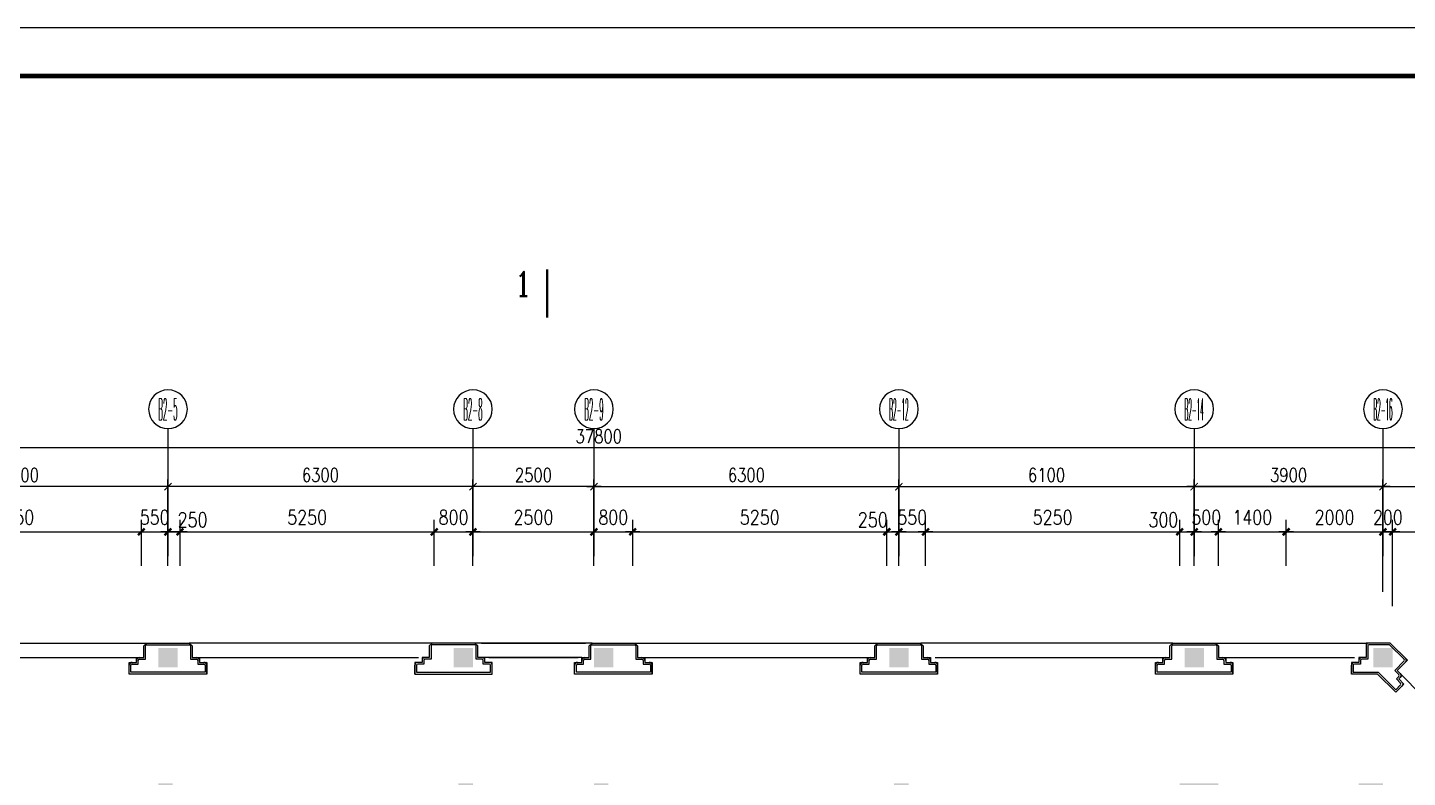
# Model space of a CAD drawing. Extents: x 0 to 121123, y -139549 to 0.
# Drawn here: x 75766 to 104270, y -26239 to -10755 of the extents above; entities that cross this region are included whole.
import ezdxf
from ezdxf.enums import TextEntityAlignment as Align

# ---------------------------------------------------------------- set-up
doc = ezdxf.new("R2010")
doc.units = 0
doc.header["$LTSCALE"] = 1000
doc.header["$MEASUREMENT"] = 0
doc.layers.get('0').update_dxf_attribs({"linetype": 'CONTINUOUS'})
doc.layers.get('DEFPOINTS').update_dxf_attribs({"linetype": 'CONTINUOUS'})
for name, color, linetype in [('AXIS', 7, 'CONTINUOUS'), ('AXIS_TEXT', 7, 'CONTINUOUS'), ('COLUMN', 7, 'CONTINUOUS'), ('PUB_DIM', 7, 'CONTINUOUS'), ('PUB_TITLE', 7, 'CONTINUOUS'), ('STAIR', 7, 'CONTINUOUS'), ('WALL', 7, 'CONTINUOUS'), ('WINDOW', 7, 'CONTINUOUS'), ('柱', 7, 'CONTINUOUS')]:
    doc.layers.add(name, color=color, linetype=linetype)
doc.styles.add('COMPLEX', font='COMPLEX.shx', dxfattribs={"width": 0.8})
doc.styles.add('DIM_FONT', font='romanc.shx', dxfattribs={"width": 0.8})
doc.dimstyles.new('NORMAL', dxfattribs={"dimtxt": 300, "dimasz": 1, "dimexe": 250, "dimexo": 300, "dimgap": 150, "dimtad": 1, "dimdec": 0, "dimdsep": 46, "dimtxsty": 'DIM_FONT', "dimblk": '_DIMX', "dimblk1": 'ARCHTICK', "dimblk2": 'ARCHTICK', "dimcen": 0.09, "dimdle": 200, "dimclrt": 7, "dimadec": 0, "dimazin": 0, "dimtfac": 1, "dimtdec": 0, "dimtix": 1, "dimtmove": 2, "dimatfit": 3, "dimldrblk": '_DIMX', "dimfxl": 0, "dimtolj": 1, "dimtzin": 0, "dimarcsym": 0})
doc.dimstyles.new('S100', dxfattribs={"dimtxt": 280, "dimasz": 150, "dimexe": 150, "dimexo": 150, "dimgap": 100, "dimtad": 1, "dimdec": 0, "dimzin": 0, "dimdsep": 46, "dimtxsty": 'DIM_FONT', "dimblk": '_DIMX', "dimblk1": 'ARCHTICK', "dimblk2": 'ARCHTICK', "dimsah": 1, "dimcen": 0.09, "dimdle": 150, "dimclrt": 7, "dimadec": 0, "dimazin": 0, "dimtfac": 1, "dimtdec": 0, "dimtix": 1, "dimtmove": 2, "dimatfit": 3, "dimldrblk": 'ARCHTICK', "dimfxl": 0, "dimtolj": 1, "dimtzin": 0, "dimarcsym": 0})

# ---------------------------------------------------------------- blocks, each defined once
blk = doc.blocks.new('_FZH')
blk.add_solid([(-0.5, -0.5), (0.5, -0.5), (-0.5, 0.5), (0.5, 0.5)])
blk = doc.blocks.new('_AXISO')
blk.add_circle((0, 0), 0.5)
at = {"layer": 'AXIS_TEXT', "style": 'COMPLEX', "width": 1.041667}
blk.add_attdef('A', text='', height=0.56, dxfattribs=at).set_placement((-0.25, -0.28), (0.25, -0.28), align=Align.FIT)
blk = doc.blocks.new('_ARCHTICK')
at = {"color": 0, "linetype": 'ByBlock', "const_width": 0.15}
blk.add_lwpolyline([(-0.5, -0.5), (0.5, 0.5)], dxfattribs=at)
blk = doc.blocks.new('*D41')
at = {"color": 0, "linetype": 'ByBlock'}
for p, q in [((68497, -28161), (68497, -25923)), ((106297, -28161), (106297, -25923)), ((106447, -26073), (68347, -26073))]:
    blk.add_line(p, q, dxfattribs=at)
at = {"layer": 'DEFPOINTS', "color": 0, "linetype": 'ByBlock'}
for p in [(68497, -26073), (68497, -28311), (106297, -28311)]:
    blk.add_point(p, dxfattribs=at)
at = {"color": 0, "linetype": 'ByBlock', "xscale": 150, "yscale": 150, "zscale": 150, "rotation": 180}
blk.add_blockref('_ARCHTICK', (68497, -26073), dxfattribs=at)
at = {"color": 0, "linetype": 'ByBlock', "xscale": 150, "yscale": 150, "zscale": 150}
blk.add_blockref('_ARCHTICK', (106297, -26073), dxfattribs=at)
at = {"color": 7, "linetype": 'ByBlock', "insert": (87397, -25833), "char_height": 280, "attachment_point": 5, "style": 'DIM_FONT'}
blk.add_mtext('\\A1;37800', dxfattribs=at)
blk = doc.blocks.new('_DIMX')
blk.add_line((-150, 0), (150, 0))
at = {"const_width": 50}
blk.add_lwpolyline([(-70, -70), (70, 70)], dxfattribs=at)
blk = doc.blocks.new('*D42')
at = {"color": 0, "linetype": 'ByBlock'}
for p, q in [((36997, -28161), (36997, -26723)), ((43097, -28161), (43097, -26723)), ((43247, -26873), (36847, -26873))]:
    blk.add_line(p, q, dxfattribs=at)
at = {"layer": 'DEFPOINTS', "color": 0, "linetype": 'ByBlock'}
for p in [(36997, -26873), (36997, -28311), (43097, -28311)]:
    blk.add_point(p, dxfattribs=at)
at = {"color": 0, "linetype": 'ByBlock', "xscale": 150, "yscale": 150, "zscale": 150, "rotation": 180}
blk.add_blockref('_ARCHTICK', (36997, -26873), dxfattribs=at)
at = {"color": 0, "linetype": 'ByBlock', "xscale": 150, "yscale": 150, "zscale": 150}
blk.add_blockref('_ARCHTICK', (43097, -26873), dxfattribs=at)
at = {"color": 7, "linetype": 'ByBlock', "insert": (40047, -26633), "char_height": 280, "attachment_point": 5, "style": 'DIM_FONT'}
blk.add_mtext('\\A1;6100', dxfattribs=at)
blk = doc.blocks.new('*D44')
at = {"color": 0, "linetype": 'ByBlock'}
for p, q in [((49397, -28161), (49397, -26723)), ((51897, -28161), (51897, -26723)), ((52047, -26873), (49247, -26873))]:
    blk.add_line(p, q, dxfattribs=at)
at = {"layer": 'DEFPOINTS', "color": 0, "linetype": 'ByBlock'}
for p in [(49397, -26873), (49397, -28311), (51897, -28311)]:
    blk.add_point(p, dxfattribs=at)
at = {"color": 0, "linetype": 'ByBlock', "xscale": 150, "yscale": 150, "zscale": 150, "rotation": 180}
blk.add_blockref('_ARCHTICK', (49397, -26873), dxfattribs=at)
at = {"color": 0, "linetype": 'ByBlock', "xscale": 150, "yscale": 150, "zscale": 150}
blk.add_blockref('_ARCHTICK', (51897, -26873), dxfattribs=at)
at = {"color": 7, "linetype": 'ByBlock', "insert": (50647, -26633), "char_height": 280, "attachment_point": 5, "style": 'DIM_FONT'}
blk.add_mtext('\\A1;2500', dxfattribs=at)
blk = doc.blocks.new('*D45')
at = {"color": 0, "linetype": 'ByBlock'}
for p, q in [((64297, -28161), (64297, -26723)), ((68197, -28161), (68197, -26723)), ((68347, -26873), (64147, -26873))]:
    blk.add_line(p, q, dxfattribs=at)
at = {"layer": 'DEFPOINTS', "color": 0, "linetype": 'ByBlock'}
for p in [(64297, -26873), (64297, -28311), (68197, -28311)]:
    blk.add_point(p, dxfattribs=at)
at = {"color": 0, "linetype": 'ByBlock', "xscale": 150, "yscale": 150, "zscale": 150}
for p, rotation in [((64297, -26873), 180.0000000000052), ((68197, -26873), 5.115907697472721e-12)]:
    blk.add_blockref('_ARCHTICK', p, dxfattribs=dict(at, rotation=rotation))
at = {"color": 7, "linetype": 'ByBlock', "insert": (66247, -26633), "char_height": 280, "attachment_point": 5, "style": 'DIM_FONT'}
blk.add_mtext('\\A1;3900', dxfattribs=at)
blk = doc.blocks.new('*D46')
at = {"color": 0, "linetype": 'ByBlock'}
for p, q in [((64297, -28161), (64297, -26723)), ((68197, -28161), (68197, -26723)), ((64147, -26873), (68347, -26873))]:
    blk.add_line(p, q, dxfattribs=at)
at = {"layer": 'DEFPOINTS', "color": 0, "linetype": 'ByBlock'}
for p in [(68197, -26873), (64297, -28311), (68197, -28311)]:
    blk.add_point(p, dxfattribs=at)
at = {"color": 0, "linetype": 'ByBlock', "xscale": 150, "yscale": 150, "zscale": 150, "rotation": 180}
blk.add_blockref('_ARCHTICK', (64297, -26873), dxfattribs=at)
at = {"color": 0, "linetype": 'ByBlock', "xscale": 150, "yscale": 150, "zscale": 150}
blk.add_blockref('_ARCHTICK', (68197, -26873), dxfattribs=at)
at = {"color": 7, "linetype": 'ByBlock', "insert": (66247, -26633), "char_height": 280, "attachment_point": 5, "style": 'DIM_FONT'}
blk.add_mtext('\\A1;3900', dxfattribs=at)
blk = doc.blocks.new('*D47')
at = {"color": 0, "linetype": 'ByBlock'}
for p, q in [((51897, -28161), (51897, -26723)), ((58197, -28161), (58197, -26723)), ((51747, -26873), (58347, -26873))]:
    blk.add_line(p, q, dxfattribs=at)
at = {"layer": 'DEFPOINTS', "color": 0, "linetype": 'ByBlock'}
for p in [(58197, -26873), (51897, -28311), (58197, -28311)]:
    blk.add_point(p, dxfattribs=at)
at = {"color": 0, "linetype": 'ByBlock', "xscale": 150, "yscale": 150, "zscale": 150, "rotation": 180}
blk.add_blockref('_ARCHTICK', (51897, -26873), dxfattribs=at)
at = {"color": 0, "linetype": 'ByBlock', "xscale": 150, "yscale": 150, "zscale": 150}
blk.add_blockref('_ARCHTICK', (58197, -26873), dxfattribs=at)
at = {"color": 7, "linetype": 'ByBlock', "insert": (55047, -26633), "char_height": 280, "attachment_point": 5, "style": 'DIM_FONT'}
blk.add_mtext('\\A1;6300', dxfattribs=at)
blk = doc.blocks.new('*D48')
at = {"color": 0, "linetype": 'ByBlock'}
for p, q in [((58197, -28161), (58197, -26723)), ((64297, -28161), (64297, -26723)), ((58047, -26873), (64447, -26873))]:
    blk.add_line(p, q, dxfattribs=at)
at = {"layer": 'DEFPOINTS', "color": 0, "linetype": 'ByBlock'}
for p in [(64297, -26873), (58197, -28311), (64297, -28311)]:
    blk.add_point(p, dxfattribs=at)
at = {"color": 0, "linetype": 'ByBlock', "xscale": 150, "yscale": 150, "zscale": 150, "rotation": 180}
blk.add_blockref('_ARCHTICK', (58197, -26873), dxfattribs=at)
at = {"color": 0, "linetype": 'ByBlock', "xscale": 150, "yscale": 150, "zscale": 150}
blk.add_blockref('_ARCHTICK', (64297, -26873), dxfattribs=at)
at = {"color": 7, "linetype": 'ByBlock', "insert": (61247, -26633), "char_height": 280, "attachment_point": 5, "style": 'DIM_FONT'}
blk.add_mtext('\\A1;6100', dxfattribs=at)
blk = doc.blocks.new('*D49')
at = {"color": 0, "linetype": 'ByBlock'}
for p, q in [((43097, -28161), (43097, -26723)), ((49397, -28161), (49397, -26723)), ((49547, -26873), (42947, -26873))]:
    blk.add_line(p, q, dxfattribs=at)
at = {"layer": 'DEFPOINTS', "color": 0, "linetype": 'ByBlock'}
for p in [(43097, -26873), (43097, -28311), (49397, -28311)]:
    blk.add_point(p, dxfattribs=at)
at = {"color": 0, "linetype": 'ByBlock', "xscale": 150, "yscale": 150, "zscale": 150, "rotation": 180}
blk.add_blockref('_ARCHTICK', (43097, -26873), dxfattribs=at)
at = {"color": 0, "linetype": 'ByBlock', "xscale": 150, "yscale": 150, "zscale": 150}
blk.add_blockref('_ARCHTICK', (49397, -26873), dxfattribs=at)
at = {"color": 7, "linetype": 'ByBlock', "insert": (46247, -26633), "char_height": 280, "attachment_point": 5, "style": 'DIM_FONT'}
blk.add_mtext('\\A1;6300', dxfattribs=at)
blk = doc.blocks.new('*D63')
at = {"color": 0, "linetype": 'ByBlock'}
for p, q in [((103597, -28161), (103597, -26723)), ((106297, -28161), (106297, -26723)), ((103447, -26873), (106447, -26873))]:
    blk.add_line(p, q, dxfattribs=at)
at = {"layer": 'DEFPOINTS', "color": 0, "linetype": 'ByBlock'}
for p in [(106297, -26873), (103597, -28311), (106297, -28311)]:
    blk.add_point(p, dxfattribs=at)
at = {"color": 0, "linetype": 'ByBlock', "xscale": 150, "yscale": 150, "zscale": 150, "rotation": 180}
blk.add_blockref('_ARCHTICK', (103597, -26873), dxfattribs=at)
at = {"color": 0, "linetype": 'ByBlock', "xscale": 150, "yscale": 150, "zscale": 150}
blk.add_blockref('_ARCHTICK', (106297, -26873), dxfattribs=at)
at = {"color": 7, "linetype": 'ByBlock', "insert": (104947, -26633), "char_height": 280, "attachment_point": 5, "style": 'DIM_FONT'}
blk.add_mtext('\\A1;2700', dxfattribs=at)
blk = doc.blocks.new('*D168')
at = {"color": 0, "linetype": 'ByBlock'}
for p, q in [((77947, -25582), (77947, -24628)), ((72698, -24878), (77946, -24878))]:
    blk.add_line(p, q, dxfattribs=at)
at = {"layer": 'DEFPOINTS', "color": 0, "linetype": 'ByBlock'}
for p in [(77947, -24878), (72697, -25882), (77947, -25882)]:
    blk.add_point(p, dxfattribs=at)
at = {"color": 0, "linetype": 'ByBlock', "rotation": 180}
blk.add_blockref('_DIMX', (72697, -24878), dxfattribs=at)
at = {"color": 0, "linetype": 'ByBlock'}
blk.add_blockref('_DIMX', (77947, -24878), dxfattribs=at)
at = {"color": 7, "linetype": 'ByBlock', "insert": (75322, -24578), "char_height": 300, "attachment_point": 5, "style": 'DIM_FONT'}
blk.add_mtext('\\A1;5250', dxfattribs=at)
blk = doc.blocks.new('*D169')
at = {"color": 0, "linetype": 'ByBlock'}
for p, q in [((78497, -25582), (78497, -24628)), ((77946, -24878), (77945, -24878)), ((77947, -24878), (78497, -24878)), ((78498, -24878), (78499, -24878))]:
    blk.add_line(p, q, dxfattribs=at)
at = {"layer": 'DEFPOINTS', "color": 0, "linetype": 'ByBlock'}
for p in [(78497, -24878), (77947, -25882), (78497, -25882)]:
    blk.add_point(p, dxfattribs=at)
at = {"color": 0, "linetype": 'ByBlock'}
blk.add_blockref('_DIMX', (77947, -24878), dxfattribs=at)
at = {"color": 0, "linetype": 'ByBlock', "rotation": 180}
blk.add_blockref('_DIMX', (78497, -24878), dxfattribs=at)
at = {"color": 7, "linetype": 'ByBlock', "insert": (78222, -24578), "char_height": 300, "attachment_point": 5, "style": 'DIM_FONT'}
blk.add_mtext('\\A1;550', dxfattribs=at)
blk = doc.blocks.new('*D170')
at = {"color": 0, "linetype": 'ByBlock'}
for p, q in [((78747, -25582), (78747, -24628)), ((78496, -24878), (78495, -24878)), ((78497, -24878), (78747, -24878)), ((78497, -24878), (78747, -24878)), ((78748, -24878), (78749, -24878))]:
    blk.add_line(p, q, dxfattribs=at)
at = {"layer": 'DEFPOINTS', "color": 0, "linetype": 'ByBlock'}
for p in [(78747, -24878), (78497, -25882), (78747, -25882)]:
    blk.add_point(p, dxfattribs=at)
at = {"color": 0, "linetype": 'ByBlock'}
blk.add_blockref('_DIMX', (78497, -24878), dxfattribs=at)
at = {"color": 0, "linetype": 'ByBlock', "rotation": 180}
blk.add_blockref('_DIMX', (78747, -24878), dxfattribs=at)
at = {"color": 7, "linetype": 'ByBlock', "insert": (79006, -24628), "char_height": 300, "attachment_point": 5, "style": 'DIM_FONT'}
blk.add_mtext('\\A1;250', dxfattribs=at)
blk = doc.blocks.new('*D171')
at = {"color": 0, "linetype": 'ByBlock'}
for p, q in [((83997, -25582), (83997, -24628)), ((78748, -24878), (83996, -24878))]:
    blk.add_line(p, q, dxfattribs=at)
at = {"layer": 'DEFPOINTS', "color": 0, "linetype": 'ByBlock'}
for p in [(83997, -24878), (78747, -25882), (83997, -25882)]:
    blk.add_point(p, dxfattribs=at)
at = {"color": 0, "linetype": 'ByBlock', "rotation": 180}
blk.add_blockref('_DIMX', (78747, -24878), dxfattribs=at)
at = {"color": 0, "linetype": 'ByBlock'}
blk.add_blockref('_DIMX', (83997, -24878), dxfattribs=at)
at = {"color": 7, "linetype": 'ByBlock', "insert": (81372, -24578), "char_height": 300, "attachment_point": 5, "style": 'DIM_FONT'}
blk.add_mtext('\\A1;5250', dxfattribs=at)
blk = doc.blocks.new('*D172')
at = {"color": 0, "linetype": 'ByBlock'}
for p, q in [((84797, -25582), (84797, -24628)), ((83996, -24878), (83995, -24878)), ((83997, -24878), (84797, -24878)), ((84798, -24878), (84799, -24878))]:
    blk.add_line(p, q, dxfattribs=at)
at = {"layer": 'DEFPOINTS', "color": 0, "linetype": 'ByBlock'}
for p in [(84797, -24878), (83997, -25882), (84797, -25882)]:
    blk.add_point(p, dxfattribs=at)
at = {"color": 0, "linetype": 'ByBlock'}
blk.add_blockref('_DIMX', (83997, -24878), dxfattribs=at)
at = {"color": 0, "linetype": 'ByBlock', "rotation": 180}
blk.add_blockref('_DIMX', (84797, -24878), dxfattribs=at)
at = {"color": 7, "linetype": 'ByBlock', "insert": (84397, -24578), "char_height": 300, "attachment_point": 5, "style": 'DIM_FONT'}
blk.add_mtext('\\A1;800', dxfattribs=at)
blk = doc.blocks.new('*D173')
at = {"color": 0, "linetype": 'ByBlock'}
for p, q in [((87297, -25582), (87297, -24628)), ((84798, -24878), (87296, -24878))]:
    blk.add_line(p, q, dxfattribs=at)
at = {"layer": 'DEFPOINTS', "color": 0, "linetype": 'ByBlock'}
for p in [(87297, -24878), (84797, -25882), (87297, -25882)]:
    blk.add_point(p, dxfattribs=at)
at = {"color": 0, "linetype": 'ByBlock', "rotation": 180}
blk.add_blockref('_DIMX', (84797, -24878), dxfattribs=at)
at = {"color": 0, "linetype": 'ByBlock'}
blk.add_blockref('_DIMX', (87297, -24878), dxfattribs=at)
at = {"color": 7, "linetype": 'ByBlock', "insert": (86047, -24578), "char_height": 300, "attachment_point": 5, "style": 'DIM_FONT'}
blk.add_mtext('\\A1;2500', dxfattribs=at)
blk = doc.blocks.new('*D174')
at = {"color": 0, "linetype": 'ByBlock'}
for p, q in [((88097, -25582), (88097, -24628)), ((87296, -24878), (87295, -24878)), ((87297, -24878), (88097, -24878)), ((88098, -24878), (88099, -24878))]:
    blk.add_line(p, q, dxfattribs=at)
at = {"layer": 'DEFPOINTS', "color": 0, "linetype": 'ByBlock'}
for p in [(88097, -24878), (87297, -25882), (88097, -25882)]:
    blk.add_point(p, dxfattribs=at)
at = {"color": 0, "linetype": 'ByBlock'}
blk.add_blockref('_DIMX', (87297, -24878), dxfattribs=at)
at = {"color": 0, "linetype": 'ByBlock', "rotation": 180}
blk.add_blockref('_DIMX', (88097, -24878), dxfattribs=at)
at = {"color": 7, "linetype": 'ByBlock', "insert": (87697, -24578), "char_height": 300, "attachment_point": 5, "style": 'DIM_FONT'}
blk.add_mtext('\\A1;800', dxfattribs=at)
blk = doc.blocks.new('*D175')
at = {"color": 0, "linetype": 'ByBlock'}
for p, q in [((93347, -25582), (93347, -24628)), ((88098, -24878), (93346, -24878))]:
    blk.add_line(p, q, dxfattribs=at)
at = {"layer": 'DEFPOINTS', "color": 0, "linetype": 'ByBlock'}
for p in [(93347, -24878), (88097, -25882), (93347, -25882)]:
    blk.add_point(p, dxfattribs=at)
at = {"color": 0, "linetype": 'ByBlock', "rotation": 180}
blk.add_blockref('_DIMX', (88097, -24878), dxfattribs=at)
at = {"color": 0, "linetype": 'ByBlock'}
blk.add_blockref('_DIMX', (93347, -24878), dxfattribs=at)
at = {"color": 7, "linetype": 'ByBlock', "insert": (90722, -24578), "char_height": 300, "attachment_point": 5, "style": 'DIM_FONT'}
blk.add_mtext('\\A1;5250', dxfattribs=at)
blk = doc.blocks.new('*D176')
at = {"color": 0, "linetype": 'ByBlock'}
for p, q in [((93597, -25582), (93597, -24628)), ((93346, -24878), (93345, -24878)), ((93347, -24878), (93597, -24878)), ((93347, -24878), (93597, -24878)), ((93598, -24878), (93599, -24878))]:
    blk.add_line(p, q, dxfattribs=at)
at = {"layer": 'DEFPOINTS', "color": 0, "linetype": 'ByBlock'}
for p in [(93597, -24878), (93347, -25882), (93597, -25882)]:
    blk.add_point(p, dxfattribs=at)
at = {"color": 0, "linetype": 'ByBlock'}
blk.add_blockref('_DIMX', (93347, -24878), dxfattribs=at)
at = {"color": 0, "linetype": 'ByBlock', "rotation": 180}
blk.add_blockref('_DIMX', (93597, -24878), dxfattribs=at)
at = {"color": 7, "linetype": 'ByBlock', "insert": (93056, -24628), "char_height": 300, "attachment_point": 5, "style": 'DIM_FONT'}
blk.add_mtext('\\A1;250', dxfattribs=at)
blk = doc.blocks.new('*D177')
at = {"color": 0, "linetype": 'ByBlock'}
for p, q in [((94147, -25582), (94147, -24628)), ((93596, -24878), (93595, -24878)), ((93597, -24878), (94147, -24878)), ((94148, -24878), (94149, -24878))]:
    blk.add_line(p, q, dxfattribs=at)
at = {"layer": 'DEFPOINTS', "color": 0, "linetype": 'ByBlock'}
for p in [(94147, -24878), (93597, -25882), (94147, -25882)]:
    blk.add_point(p, dxfattribs=at)
at = {"color": 0, "linetype": 'ByBlock'}
blk.add_blockref('_DIMX', (93597, -24878), dxfattribs=at)
at = {"color": 0, "linetype": 'ByBlock', "rotation": 180}
blk.add_blockref('_DIMX', (94147, -24878), dxfattribs=at)
at = {"color": 7, "linetype": 'ByBlock', "insert": (93872, -24578), "char_height": 300, "attachment_point": 5, "style": 'DIM_FONT'}
blk.add_mtext('\\A1;550', dxfattribs=at)
blk = doc.blocks.new('*D178')
at = {"color": 0, "linetype": 'ByBlock'}
for p, q in [((99397, -25582), (99397, -24628)), ((94148, -24878), (99396, -24878))]:
    blk.add_line(p, q, dxfattribs=at)
at = {"layer": 'DEFPOINTS', "color": 0, "linetype": 'ByBlock'}
for p in [(99397, -24878), (94147, -25882), (99397, -25882)]:
    blk.add_point(p, dxfattribs=at)
at = {"color": 0, "linetype": 'ByBlock', "rotation": 180}
blk.add_blockref('_DIMX', (94147, -24878), dxfattribs=at)
at = {"color": 0, "linetype": 'ByBlock'}
blk.add_blockref('_DIMX', (99397, -24878), dxfattribs=at)
at = {"color": 7, "linetype": 'ByBlock', "insert": (96772, -24578), "char_height": 300, "attachment_point": 5, "style": 'DIM_FONT'}
blk.add_mtext('\\A1;5250', dxfattribs=at)
blk = doc.blocks.new('*D179')
at = {"color": 0, "linetype": 'ByBlock'}
for p, q in [((99697, -25582), (99697, -24628)), ((99396, -24878), (99395, -24878)), ((99397, -24878), (99697, -24878)), ((99397, -24878), (99697, -24878)), ((99698, -24878), (99699, -24878))]:
    blk.add_line(p, q, dxfattribs=at)
at = {"layer": 'DEFPOINTS', "color": 0, "linetype": 'ByBlock'}
for p in [(99697, -24878), (99397, -25882), (99697, -25882)]:
    blk.add_point(p, dxfattribs=at)
at = {"color": 0, "linetype": 'ByBlock'}
blk.add_blockref('_DIMX', (99397, -24878), dxfattribs=at)
at = {"color": 0, "linetype": 'ByBlock', "rotation": 180}
blk.add_blockref('_DIMX', (99697, -24878), dxfattribs=at)
at = {"color": 7, "linetype": 'ByBlock', "insert": (99060, -24628), "char_height": 300, "attachment_point": 5, "style": 'DIM_FONT'}
blk.add_mtext('\\A1;300', dxfattribs=at)
blk = doc.blocks.new('*D180')
at = {"color": 0, "linetype": 'ByBlock'}
for p, q in [((100197, -25582), (100197, -24628)), ((99696, -24878), (99695, -24878)), ((99697, -24878), (100197, -24878)), ((100198, -24878), (100199, -24878))]:
    blk.add_line(p, q, dxfattribs=at)
at = {"layer": 'DEFPOINTS', "color": 0, "linetype": 'ByBlock'}
for p in [(100197, -24878), (99697, -25882), (100197, -25882)]:
    blk.add_point(p, dxfattribs=at)
at = {"color": 0, "linetype": 'ByBlock'}
blk.add_blockref('_DIMX', (99697, -24878), dxfattribs=at)
at = {"color": 0, "linetype": 'ByBlock', "rotation": 180}
blk.add_blockref('_DIMX', (100197, -24878), dxfattribs=at)
at = {"color": 7, "linetype": 'ByBlock', "insert": (99947, -24578), "char_height": 300, "attachment_point": 5, "style": 'DIM_FONT'}
blk.add_mtext('\\A1;500', dxfattribs=at)
blk = doc.blocks.new('*D181')
at = {"color": 0, "linetype": 'ByBlock'}
for p, q in [((101597, -25582), (101597, -24628)), ((100198, -24878), (101596, -24878))]:
    blk.add_line(p, q, dxfattribs=at)
at = {"layer": 'DEFPOINTS', "color": 0, "linetype": 'ByBlock'}
for p in [(101597, -24878), (100197, -25882), (101597, -25882)]:
    blk.add_point(p, dxfattribs=at)
at = {"color": 0, "linetype": 'ByBlock', "rotation": 180}
blk.add_blockref('_DIMX', (100197, -24878), dxfattribs=at)
at = {"color": 0, "linetype": 'ByBlock'}
blk.add_blockref('_DIMX', (101597, -24878), dxfattribs=at)
at = {"color": 7, "linetype": 'ByBlock', "insert": (100897, -24578), "char_height": 300, "attachment_point": 5, "style": 'DIM_FONT'}
blk.add_mtext('\\A1;1400', dxfattribs=at)
blk = doc.blocks.new('*D182')
at = {"color": 0, "linetype": 'ByBlock'}
for p, q in [((103597, -25582), (103597, -24628)), ((101598, -24878), (103596, -24878))]:
    blk.add_line(p, q, dxfattribs=at)
at = {"layer": 'DEFPOINTS', "color": 0, "linetype": 'ByBlock'}
for p in [(103597, -24878), (101597, -25882), (103597, -25882)]:
    blk.add_point(p, dxfattribs=at)
at = {"color": 0, "linetype": 'ByBlock', "rotation": 180}
blk.add_blockref('_DIMX', (101597, -24878), dxfattribs=at)
at = {"color": 0, "linetype": 'ByBlock'}
blk.add_blockref('_DIMX', (103597, -24878), dxfattribs=at)
at = {"color": 7, "linetype": 'ByBlock', "insert": (102597, -24578), "char_height": 300, "attachment_point": 5, "style": 'DIM_FONT'}
blk.add_mtext('\\A1;2000', dxfattribs=at)
blk = doc.blocks.new('*D186')
at = {"color": 0, "linetype": 'ByBlock'}
for p, q in [((103597, -26115), (103597, -24628)), ((103797, -26415), (103797, -24628)), ((103596, -24878), (103595, -24878)), ((103597, -24878), (103797, -24878)), ((103798, -24878), (103799, -24878))]:
    blk.add_line(p, q, dxfattribs=at)
at = {"layer": 'DEFPOINTS', "color": 0, "linetype": 'ByBlock'}
for p in [(103797, -24878), (103597, -26415), (103797, -26715)]:
    blk.add_point(p, dxfattribs=at)
at = {"color": 0, "linetype": 'ByBlock'}
blk.add_blockref('_DIMX', (103597, -24878), dxfattribs=at)
at = {"color": 0, "linetype": 'ByBlock', "rotation": 180}
blk.add_blockref('_DIMX', (103797, -24878), dxfattribs=at)
at = {"color": 7, "linetype": 'ByBlock', "insert": (103697, -24578), "char_height": 300, "attachment_point": 5, "style": 'DIM_FONT'}
blk.add_mtext('\\A1;200', dxfattribs=at)
blk = doc.blocks.new('*D187')
at = {"color": 0, "linetype": 'ByBlock'}
for p, q in [((106297, -26215), (106297, -24628)), ((103798, -24878), (106296, -24878))]:
    blk.add_line(p, q, dxfattribs=at)
at = {"layer": 'DEFPOINTS', "color": 0, "linetype": 'ByBlock'}
for p in [(106297, -24878), (103797, -26715), (106297, -26515)]:
    blk.add_point(p, dxfattribs=at)
at = {"color": 0, "linetype": 'ByBlock', "rotation": 180}
blk.add_blockref('_DIMX', (103797, -24878), dxfattribs=at)
at = {"color": 0, "linetype": 'ByBlock'}
blk.add_blockref('_DIMX', (106297, -24878), dxfattribs=at)
at = {"color": 7, "linetype": 'ByBlock', "insert": (105047, -24578), "char_height": 300, "attachment_point": 5, "style": 'DIM_FONT'}
blk.add_mtext('\\A1;2500', dxfattribs=at)

msp = doc.modelspace()

# ---------------------------------------------------------------- hatches: boundary and pattern name
at = {"layer": '柱'}
h = msp.add_hatch(color=256, dxfattribs=at)
h.paths.add_polyline_path([(84665.9, -31964), (84965.9, -31964), (84965.9, -32964), (83665.9, -32964), (83665.9, -32664), (84665.9, -32664)])
h.paths.add_polyline_path([(69165.9, -26364), (68665.9, -26364), (68665.9, -29364), (68965.9, -29364), (68965.9, -26664), (69165.9, -26664)])
h.paths.add_polyline_path([(68665.9, -33964), (68965.9, -33964), (68965.9, -35464), (69165.9, -35464), (69165.9, -35764), (68665.9, -35764)])
h.paths.add_polyline_path([(75265.9, -38964), (75765.9, -38964), (75765.9, -40954), (75465.9, -40954), (75465.9, -39264), (75265.9, -39264)])
h.paths.add_polyline_path([(71265.9, -43664), (71565.9, -43664), (71565.9, -45364), (71915.9, -45364), (71915.9, -45664), (71265.9, -45664)])
h.paths.add_polyline_path([(71765.9, -40164.1), (71265.9, -40164.1), (71265.9, -41764.1), (71565.9, -41764.1), (71565.9, -40464.1), (71765.9, -40464.1)])
h.paths.add_polyline_path([(74465.9, -45364), (74465.9, -45664), (75865.9, -45664), (75865.9, -45364), (75265.9, -45364), (75265.9, -44664), (74965.9, -44664), (74965.9, -45364)])
h.paths.add_polyline_path([(80365.9, -44564), (80665.9, -44564), (80665.9, -46164), (80365.9, -46164)])
h.paths.add_polyline_path([(72365.9, -33214), (73065.9, -33214), (73065.9, -32514), (72365.9, -32514)])
h.paths.add_polyline_path([(72365.9, -36014), (73065.9, -36014), (73065.9, -35314), (72365.9, -35314)])
h.paths.add_polyline_path([(72065.9, -26364), (72865.9, -26364), (72865.9, -27664), (72865.9, -27864), (72565.9, -27864), (72565.9, -26664), (72065.9, -26664)])
h.paths.add_polyline_path([(80665.9, -38964.1), (80665.9, -39264.1), (78665.9, -39264.1), (78665.9, -38964.1)])
h.paths.add_polyline_path([(78165.9, -36014), (78865.9, -36014), (78865.9, -35314), (78165.9, -35314)])
h.paths.add_polyline_path([(78165.9, -33214), (78865.9, -33214), (78865.9, -32514), (78165.9, -32514)])
h.paths.add_polyline_path([(83765.9, -37364), (83765.9, -37064), (82965.9, -37064), (82965.9, -39664), (83865.9, -39664), (83865.9, -39364), (83265.9, -39364), (83265.9, -37364)])
h.paths.add_polyline_path([(83265.9, -37364), (83265.9, -39364)], flags=16)
h.paths.add_polyline_path([(78465.9, -28964), (78765.9, -28964), (78765.9, -26364), (78465.9, -26364)])
h.paths.add_polyline_path([(100365.9, -26364), (99565.9, -26364), (99565.9, -27664), (99565.9, -27864), (99865.9, -27864), (99865.9, -26664), (100365.9, -26664)])
h.paths.add_polyline_path([(100065.9, -33214), (99365.9, -33214), (99365.9, -32514), (100065.9, -32514)])
h.paths.add_polyline_path([(100065.9, -36014), (99365.9, -36014), (99365.9, -35314), (100065.9, -35314)])
h.paths.add_polyline_path([(97165.9, -38964), (96665.9, -38964), (96665.9, -40954), (96965.9, -40954), (96965.9, -39264), (97165.9, -39264)])
h.paths.add_polyline_path([(92065.9, -44564), (91765.9, -44564), (91765.9, -46164), (92065.9, -46164)])
h.paths.add_polyline_path([(87765.9, -44164), (87465.9, -44164), (87465.9, -46164), (87765.9, -46164)])
h.paths.add_polyline_path([(84665.9, -44164), (84965.9, -44164), (84965.9, -46164), (84665.9, -46164)])
h.paths.add_polyline_path([(97965.9, -45364), (97965.9, -45664), (96565.9, -45664), (96565.9, -45364), (97165.9, -45364), (97165.9, -44664), (97465.9, -44664), (97465.9, -45364)])
h.paths.add_polyline_path([(91765.9, -38964.1), (91765.9, -39264.1), (93765.9, -39264.1), (93765.9, -38964.1)])
h.paths.add_polyline_path([(87765.9, -31964), (87465.9, -31964), (87465.9, -32964), (88765.9, -32964), (88765.9, -32664), (87765.9, -32664)])
h.paths.add_polyline_path([(84865.9, -37364), (84865.9, -37064), (85665.9, -37064), (85665.9, -39664), (84765.9, -39664), (84765.9, -39364), (85365.9, -39364), (85365.9, -37364)])
h.paths.add_polyline_path([(87565.9, -37364), (87565.9, -37064), (86765.9, -37064), (86765.9, -39664), (87665.9, -39664), (87665.9, -39364), (87065.9, -39364), (87065.9, -37364)])
h.paths.add_polyline_path([(89165.9, -37364), (89165.9, -39364)], flags=16)
h.paths.add_polyline_path([(88665.9, -37364), (88665.9, -37064), (89465.9, -37064), (89465.9, -39664), (88565.9, -39664), (88565.9, -39364), (89165.9, -39364), (89165.9, -37364)])
h.paths.add_polyline_path([(84665.9, -28364), (84965.9, -28364), (84965.9, -26364), (84665.9, -26364)])
h.paths.add_polyline_path([(87765.9, -28364), (87465.9, -28364), (87465.9, -26364), (87765.9, -26364)])
h.paths.add_polyline_path([(94265.9, -36014), (93565.9, -36014), (93565.9, -35314), (94265.9, -35314)])
h.paths.add_polyline_path([(94265.9, -33214), (93565.9, -33214), (93565.9, -32514), (94265.9, -32514)])
h.paths.add_polyline_path([(93965.9, -28964), (93665.9, -28964), (93665.9, -26364), (93965.9, -26364)])
h.paths.add_polyline_path([(101165.9, -43664), (100865.9, -43664), (100865.9, -45364), (100515.9, -45364), (100515.9, -45664), (101165.9, -45664)])
h.paths.add_polyline_path([(100665.9, -40164.1), (101165.9, -40164.1), (101165.9, -41764.1), (100865.9, -41764.1), (100865.9, -40464.1), (100665.9, -40464.1)])
h.paths.add_polyline_path([(103265.9, -26364), (103765.9, -26364), (103765.9, -29364), (103465.9, -29364), (103465.9, -26664), (103265.9, -26664)])
h.paths.add_polyline_path([(103765.9, -33964), (103465.9, -33964), (103465.9, -35464), (103265.9, -35464), (103265.9, -35764), (103765.9, -35764)])
edge = h.paths.add_edge_path()
edge.add_line((66200.1, -26364), (104796.6, -26364))
edge = h.paths.add_edge_path()
edge.add_line((103765.9, -48469), (103765.9, -22173))

# ---------------------------------------------------------------- linework, layer by layer
msp.add_line((84640.9, -23464), (84640.9, -23464))
at = {"layer": 'AXIS'}
for p, q in [((78665.9, -19035.1), (78665.9, -21673)), ((84965.9, -19035.1), (84965.9, -21673)), ((87465.9, -19035.1), (87465.9, -21673)), ((93765.9, -19035.1), (93765.9, -21673)), ((99865.9, -19035.1), (99865.9, -21673)), ((103765.9, -19035.1), (103765.9, -21673))]:
    msp.add_line(p, q, dxfattribs=at)
at = {"layer": 'PUB_DIM', "const_width": 50}
msp.add_lwpolyline([(86500.9, -15747.9), (86500.9, -16747.9)], dxfattribs=at)
at = {"layer": 'PUB_TITLE'}
msp.add_lwpolyline([(16022.7, -70154.7), (16022.7, -10754.7), (121122.7, -10754.7), (121122.7, -70154.7)], close=True, dxfattribs=at)
at = {"layer": 'PUB_TITLE', "const_width": 100}
msp.add_lwpolyline([(18522.7, -69154.7), (120122.7, -69154.7), (120122.7, -11754.7), (18522.7, -11754.7)], close=True, dxfattribs=at)
at = {"layer": 'STAIR'}
for p, q in [((73005.9, -23464), (78225.9, -23464)), ((84140.9, -23464), (79105.9, -23464)), ((87426.9, -23464), (85004.8, -23464)), ((85140.9, -23464), (87290.9, -23464)), ((88290.9, -23464), (93325.9, -23464)), ((99425.9, -23464), (94215.9, -23464)), ((100305.9, -23464), (103416.7, -23464)), ((73215.9, -23764), (78015.9, -23764)), ((79315.9, -23764), (83840.9, -23764)), ((87216.9, -23764), (85215.9, -23764)), ((85290.9, -23764), (87140.9, -23764)), ((88440.9, -23764), (93115.9, -23764)), ((94515.9, -23764), (99215.9, -23764)), ((100515.9, -23764), (103176.7, -23764)), ((106095.3, -26114.5), (104161.7, -24135.8))]:
    msp.add_line(p, q, dxfattribs=at)
at = {"layer": 'WALL'}
for p, q in [((78225.9, -23464), (78165.9, -23524)), ((78165.9, -23764), (78165.9, -23524)), ((78200.9, -23799), (78200.9, -23524)), ((78225.9, -23464), (79105.9, -23464)), ((78225.9, -23499), (79105.9, -23499)), ((79165.9, -23524), (79105.9, -23464)), ((79130.9, -23523.3), (79130.9, -23799)), ((79165.9, -23524), (79165.9, -23764)), ((84064.8, -23524), (84124.8, -23464)), ((84064.8, -23524), (84064.8, -23764)), ((84099.8, -23523.3), (84099.8, -23799)), ((85004.8, -23464), (84124.8, -23464)), ((85004.8, -23499), (84124.8, -23499)), ((85004.8, -23464), (85064.8, -23524)), ((85029.8, -23799), (85029.8, -23524)), ((85064.8, -23764), (85064.8, -23524)), ((87426.9, -23464), (87366.9, -23524)), ((87366.9, -23764), (87366.9, -23524)), ((87401.9, -23799), (87401.9, -23524)), ((87426.9, -23464), (88306.9, -23464)), ((87426.9, -23499), (88306.9, -23499)), ((88366.9, -23524), (88306.9, -23464)), ((88331.9, -23523.3), (88331.9, -23799)), ((88366.9, -23524), (88366.9, -23764)), ((93325.9, -23464), (93265.9, -23524)), ((93265.9, -23764), (93265.9, -23524)), ((93300.9, -23799), (93300.9, -23524)), ((93325.9, -23464), (94205.9, -23464)), ((93325.9, -23499), (94205.9, -23499)), ((94265.9, -23524), (94205.9, -23464)), ((94230.9, -23523.3), (94230.9, -23799)), ((94265.9, -23524), (94265.9, -23764)), ((99425.9, -23464), (99365.9, -23524)), ((99365.9, -23764), (99365.9, -23524)), ((99400.9, -23799), (99400.9, -23524)), ((99425.9, -23464), (100305.9, -23464)), ((99425.9, -23499), (100305.9, -23499)), ((100365.9, -23524), (100305.9, -23464)), ((100330.9, -23523.3), (100330.9, -23799)), ((100365.9, -23524), (100365.9, -23764)), ((103416.7, -23464), (103416.7, -23764)), ((103916.7, -23464), (103416.7, -23464)), ((103416.7, -23464), (103434.3, -23481.6)), ((103451.7, -23523.3), (103451.7, -23799)), ((103902.2, -23499), (103476.7, -23499)), ((104203.1, -23799.9), (103902.2, -23499)), ((104270.3, -23817.6), (103916.7, -23464)), ((77865.9, -23864), (77883.5, -23881.6)), ((77865.9, -24104), (77865.9, -23864)), ((77865.9, -23864), (78015.9, -23864)), ((77900.9, -24069), (77900.9, -23924)), ((77925.9, -23899), (78050.9, -23899)), ((78015.9, -23764), (78033.5, -23781.6)), ((78015.9, -23864), (78015.9, -23764)), ((78015.9, -23764), (78165.9, -23764)), ((78050.9, -23899), (78050.9, -23824)), ((78075.9, -23799), (78200.9, -23799)), ((79130.9, -23799), (79255.9, -23799)), ((79165.9, -23764), (79315.9, -23764)), ((79280.9, -23824), (79280.9, -23899)), ((79280.9, -23899), (79405.9, -23899)), ((79315.9, -23764), (79298.3, -23781.6)), ((79315.9, -23764), (79315.9, -23864)), ((79315.9, -23864), (79465.9, -23864)), ((79430.9, -23924), (79430.9, -24069)), ((79465.9, -23864), (79448.3, -23881.6)), ((79465.9, -23864), (79465.9, -24104)), ((79465.9, -24104), (79465.9, -23924)), ((83764.8, -23864), (83782.4, -23881.6)), ((83914.8, -23864), (83764.8, -23864)), ((83764.8, -23864), (83764.8, -24104)), ((83764.8, -24104), (83764.8, -23924)), ((83799.8, -23924), (83799.8, -24069)), ((83949.8, -23899), (83824.8, -23899)), ((83914.8, -23764), (83932.4, -23781.6)), ((84064.8, -23764), (83914.8, -23764)), ((83914.8, -23764), (83914.8, -23864)), ((83949.8, -23824), (83949.8, -23899)), ((84099.8, -23799), (83974.8, -23799)), ((85154.8, -23799), (85029.8, -23799)), ((85214.8, -23764), (85064.8, -23764)), ((85179.8, -23899), (85179.8, -23824)), ((85304.8, -23899), (85179.8, -23899)), ((85214.8, -23764), (85197.2, -23781.6)), ((85214.8, -23864), (85214.8, -23764)), ((85364.8, -23864), (85214.8, -23864)), ((85329.8, -24069), (85329.8, -23924)), ((85364.8, -23864), (85347.2, -23881.6)), ((85364.8, -24104), (85364.8, -23864)), ((87066.9, -23864), (87084.5, -23881.6)), ((87066.9, -24104), (87066.9, -23864)), ((87066.9, -23864), (87216.9, -23864)), ((87101.9, -24069), (87101.9, -23924)), ((87126.9, -23899), (87251.9, -23899)), ((87216.9, -23764), (87234.5, -23781.6)), ((87216.9, -23864), (87216.9, -23764)), ((87216.9, -23764), (87366.9, -23764)), ((87251.9, -23899), (87251.9, -23824)), ((87276.9, -23799), (87401.9, -23799)), ((88331.9, -23799), (88456.9, -23799)), ((88366.9, -23764), (88516.9, -23764)), ((88481.9, -23824), (88481.9, -23899)), ((88481.9, -23899), (88606.9, -23899)), ((88516.9, -23764), (88499.4, -23781.6)), ((88516.9, -23764), (88516.9, -23864)), ((88516.9, -23864), (88666.9, -23864)), ((88631.9, -23924), (88631.9, -24069)), ((88666.9, -23864), (88649.4, -23881.6)), ((88666.9, -23864), (88666.9, -24104)), ((88666.9, -24104), (88666.9, -23924)), ((92965.9, -23864), (92983.5, -23881.6)), ((92965.9, -24104), (92965.9, -23864)), ((92965.9, -23864), (93115.9, -23864)), ((93000.9, -24069), (93000.9, -23924)), ((93025.9, -23899), (93150.9, -23899)), ((93115.9, -23764), (93133.5, -23781.6)), ((93115.9, -23864), (93115.9, -23764)), ((93115.9, -23764), (93265.9, -23764)), ((93150.9, -23899), (93150.9, -23824)), ((93175.9, -23799), (93300.9, -23799)), ((94230.9, -23799), (94355.9, -23799)), ((94265.9, -23764), (94415.9, -23764)), ((94380.9, -23824), (94380.9, -23899)), ((94380.9, -23899), (94505.9, -23899)), ((94415.9, -23764), (94398.3, -23781.6)), ((94415.9, -23764), (94415.9, -23864)), ((94415.9, -23864), (94565.9, -23864)), ((94530.9, -23924), (94530.9, -24069)), ((94565.9, -23864), (94548.3, -23881.6)), ((94565.9, -23864), (94565.9, -24104)), ((94565.9, -24104), (94565.9, -23924)), ((99065.9, -23864), (99083.5, -23881.6)), ((99065.9, -24104), (99065.9, -23864)), ((99065.9, -23864), (99215.9, -23864)), ((99100.9, -24069), (99100.9, -23924)), ((99125.9, -23899), (99250.9, -23899)), ((99215.9, -23764), (99233.5, -23781.6)), ((99215.9, -23864), (99215.9, -23764)), ((99215.9, -23764), (99365.9, -23764)), ((99250.9, -23899), (99250.9, -23824)), ((99275.9, -23799), (99400.9, -23799)), ((100330.9, -23799), (100455.9, -23799)), ((100365.9, -23764), (100515.9, -23764)), ((100480.9, -23824), (100480.9, -23899)), ((100480.9, -23899), (100605.9, -23899)), ((100515.9, -23764), (100498.3, -23781.6)), ((100515.9, -23764), (100515.9, -23864)), ((100515.9, -23864), (100665.9, -23864)), ((100630.9, -23924), (100630.9, -24069)), ((100665.9, -23864), (100648.3, -23881.6)), ((100665.9, -23864), (100665.9, -24104)), ((100665.9, -24104), (100665.9, -23924)), ((103116.7, -23864), (103116.7, -24104)), ((103266.7, -23864), (103116.7, -23864)), ((103116.7, -23864), (103134.3, -23881.6)), ((103116.7, -24104), (103116.7, -23924)), ((103151.7, -23924), (103151.7, -24069)), ((103301.7, -23899), (103176.7, -23899)), ((103266.7, -23764), (103266.7, -23864)), ((103416.7, -23764), (103266.7, -23764)), ((103266.7, -23764), (103284.3, -23781.6)), ((103301.7, -23824), (103301.7, -23899)), ((103451.7, -23799), (103326.7, -23799)), ((104008, -24030.3), (104203.1, -23835.3)), ((104270.3, -23817.6), (104057.5, -24030.3)), ((104270.3, -23817.6), (104245.4, -23817.6)), ((79465.9, -24104), (77865.9, -24104)), ((79430.9, -24069), (77900.9, -24069)), ((83764.8, -24104), (85364.8, -24104)), ((83799.8, -24069), (85329.8, -24069)), ((88666.9, -24104), (87066.9, -24104)), ((88631.9, -24069), (87101.9, -24069)), ((94565.9, -24104), (92965.9, -24104)), ((94530.9, -24069), (93000.9, -24069)), ((100665.9, -24104), (99065.9, -24104)), ((100630.9, -24069), (99100.9, -24069)), ((103650.4, -24104), (103116.7, -24104)), ((103151.7, -24069), (103664.9, -24069)), ((104028, -24481.6), (103650.4, -24104)), ((103664.9, -24069), (104028, -24432.1)), ((104095.2, -24117.5), (104008, -24030.3)), ((104042.1, -24205.9), (104095.2, -24152.8)), ((104130.5, -24294.3), (104042.1, -24205.9)), ((104162.4, -24135.2), (104057.5, -24030.3)), ((104091.6, -24205.9), (104162.4, -24135.2)), ((104197.7, -24311.9), (104091.6, -24205.9)), ((104162.4, -24135.2), (104137.5, -24135.2)), ((104028, -24481.6), (104197.7, -24311.9)), ((104028, -24432.1), (104130.5, -24329.6)), ((104197.7, -24311.9), (104172.9, -24311.9))]:
    msp.add_line(p, q, dxfattribs=at)
for points in [[(103476.7, -23464, 0.4142136), (103416.7, -23524)], [(103176.7, -23864, 0.4142136), (103116.7, -23924)], [(103326.7, -23764, 0.4142136), (103266.7, -23824)], [(104227.8, -23775.1, -0.4142136), (104227.8, -23860)], [(104119.9, -24092.7, -0.4142136), (104119.9, -24177.6)], [(104155.3, -24269.5, -0.4142136), (104155.3, -24354.4)]]:
    msp.add_lwpolyline(points, format="xyb", dxfattribs=at)
for centre, radius, start, end in [((78225.9, -23524), 25, 90, 180), ((79105.9, -23524), 25, 1.71792, 90), ((84124.8, -23524), 25, 90, 178.28208), ((85004.8, -23524), 25, 0, 90), ((87426.9, -23524), 25, 90, 180), ((88306.9, -23524), 25, 1.71792, 90), ((93325.9, -23524), 25, 90, 180), ((94205.9, -23524), 25, 1.71792, 90), ((99425.9, -23524), 25, 90, 180), ((100305.9, -23524), 25, 1.71792, 90), ((103476.7, -23524), 25, 90, 178.28208), ((77925.9, -23924), 60, 90, 180), ((77925.9, -23924), 25, 90, 180), ((78075.9, -23824), 60, 90, 180), ((78075.9, -23824), 25, 90, 180), ((79255.9, -23824), 60, 0, 90), ((79255.9, -23824), 25, 0, 90), ((79405.9, -23924), 60, 0, 90), ((79405.9, -23924), 25, 0, 90), ((83824.8, -23924), 60, 90, 180), ((83824.8, -23924), 25, 90, 180), ((83974.8, -23824), 60, 90, 180), ((83974.8, -23824), 25, 90, 180), ((85154.8, -23824), 60, 360, 90), ((85154.8, -23824), 25, 360, 90), ((85304.8, -23924), 60, 360, 90), ((85304.8, -23924), 25, 0, 90), ((87126.9, -23924), 60, 90, 180), ((87126.9, -23924), 25, 90, 180), ((87276.9, -23824), 60, 90, 180), ((87276.9, -23824), 25, 90, 180), ((88456.9, -23824), 60, 0, 90), ((88456.9, -23824), 25, 0, 90), ((88606.9, -23924), 60, 0, 90), ((88606.9, -23924), 25, 0, 90), ((93025.9, -23924), 60, 90, 180), ((93025.9, -23924), 25, 90, 180), ((93175.9, -23824), 60, 90, 180), ((93175.9, -23824), 25, 90, 180), ((94355.9, -23824), 60, 0, 90), ((94355.9, -23824), 25, 0, 90), ((94505.9, -23924), 60, 0, 90), ((94505.9, -23924), 25, 0, 90), ((99125.9, -23924), 60, 90, 180), ((99125.9, -23924), 25, 90, 180), ((99275.9, -23824), 60, 90, 180), ((99275.9, -23824), 25, 90, 180), ((100455.9, -23824), 60, 0, 90), ((100455.9, -23824), 25, 0, 90), ((100605.9, -23924), 60, 0, 90), ((100605.9, -23924), 25, 0, 90), ((103176.7, -23924), 25, 90, 180), ((103326.7, -23824), 25, 90, 180), ((104185.4, -23817.6), 25, 315, 45), ((104077.5, -24135.2), 25, 315, 45), ((104112.9, -24311.9), 25, 315, 45)]:
    msp.add_arc(centre, radius, start, end, dxfattribs=at)

# ---------------------------------------------------------------- block references
at = {"layer": 'AXIS'}
ref = msp.add_blockref('_AXISO', (78665.9, -18635.1), dxfattribs=dict(at, xscale=-800, yscale=800, zscale=800, rotation=180))
ref.add_attrib('A', 'B2-5', dxfattribs={"layer": 'AXIS_TEXT', "height": 448, "style": 'COMPLEX', "width": 0.228659}).set_placement((78465.9, -18859.1), (78865.9, -18859.1), align=Align.FIT)
ref = msp.add_blockref('_AXISO', (84965.9, -18635.1), dxfattribs=dict(at, xscale=-800, yscale=800, zscale=800, rotation=180))
ref.add_attrib('A', 'B2-8', dxfattribs={"layer": 'AXIS_TEXT', "height": 448, "style": 'COMPLEX', "width": 0.228659}).set_placement((84765.9, -18859.1), (85165.9, -18859.1), align=Align.FIT)
ref = msp.add_blockref('_AXISO', (87465.9, -18635.1), dxfattribs=dict(at, xscale=-800, yscale=800, zscale=800, rotation=180))
ref.add_attrib('A', 'B2-9', dxfattribs={"layer": 'AXIS_TEXT', "height": 448, "style": 'COMPLEX', "width": 0.228659}).set_placement((87265.9, -18859.1), (87665.9, -18859.1), align=Align.FIT)
ref = msp.add_blockref('_AXISO', (93765.9, -18635.1), dxfattribs=dict(at, xscale=-800, yscale=800, zscale=800, rotation=180))
ref.add_attrib('A', 'B2-12', dxfattribs={"layer": 'AXIS_TEXT', "height": 448, "style": 'COMPLEX', "width": 0.193299}).set_placement((93565.9, -18859.1), (93965.9, -18859.1), align=Align.FIT)
ref = msp.add_blockref('_AXISO', (99865.9, -18635.1), dxfattribs=dict(at, xscale=-800, yscale=800, zscale=800, rotation=180))
ref.add_attrib('A', 'B2-14', dxfattribs={"layer": 'AXIS_TEXT', "height": 448, "style": 'COMPLEX', "width": 0.189394}).set_placement((99665.9, -18859.1), (100065.9, -18859.1), align=Align.FIT)
ref = msp.add_blockref('_AXISO', (103765.9, -18635.1), dxfattribs=dict(at, xscale=-800, yscale=800, zscale=800, rotation=180))
ref.add_attrib('A', 'B2-16', dxfattribs={"layer": 'AXIS_TEXT', "height": 448, "style": 'COMPLEX', "width": 0.193299}).set_placement((103565.9, -18859.1), (103965.9, -18859.1), align=Align.FIT)
at = {"layer": 'COLUMN', "xscale": 400, "yscale": 400, "zscale": 400}
for p in [(78665.9, -23764), (84765.9, -23764), (87665.9, -23764), (93765.9, -23764), (99865.9, -23764), (103765.9, -23764)]:
    msp.add_blockref('_FZH', p, dxfattribs=at)

# ---------------------------------------------------------------- texts
at = {"layer": 'PUB_DIM', "style": 'DIM_FONT', "width": 0.8}
msp.add_text('1', height=500, dxfattribs=at).set_placement((86000.9, -16047.9), align=Align.MIDDLE)

# ---------------------------------------------------------------- dimensions: what is measured, and where the dimension line sits
at = {"layer": 'AXIS'}
for p1, p2, distance, picture, middle, set_off in [((106465.9, -21673), (68665.9, -21673), -2237.9, '*D41', (87565.9, -19195.1), (168.7, 6638.1)), ((103765.9, -21673), (99865.9, -21673), -1437.9, '*D45', (101815.9, -19995.1), (35568.7, 6638.1))]:
    dim = msp.add_aligned_dim(p1=p1, p2=p2, distance=distance, dimstyle='S100', dxfattribs=at)
    dim.commit()
    dim.dimension.update_dxf_attribs({"geometry": picture, "text_midpoint": middle, "insert": set_off})
for base, p1, p2, picture, middle in [((72565.9, -20235.1), (78665.9, -21673), (72565.9, -21673), '*D42', (75615.9, -19995.1)), ((78665.9, -20235.1), (84965.9, -21673), (78665.9, -21673), '*D49', (81815.9, -19995.1)), ((84965.9, -20235.1), (87465.9, -21673), (84965.9, -21673), '*D44', (86215.9, -19995.1)), ((93765.9, -20235.1), (87465.9, -21673), (93765.9, -21673), '*D47', (90615.9, -19995.1)), ((99865.9, -20235.1), (93765.9, -21673), (99865.9, -21673), '*D48', (96815.9, -19995.1)), ((103765.9, -20235.1), (99865.9, -21673), (103765.9, -21673), '*D46', (101815.9, -19995.1))]:
    dim = msp.add_linear_dim(base=base, p1=p1, p2=p2, angle=180, dimstyle='S100', dxfattribs=at)
    dim.commit()
    dim.dimension.update_dxf_attribs({"geometry": picture, "text_midpoint": middle, "insert": (35568.7, 6638.1)})
dim = msp.add_linear_dim(base=(106465.9, -20235.1), p1=(103765.9, -21673), p2=(106465.9, -21673), dimstyle='S100', dxfattribs=at)
dim.commit()
dim.dimension.update_dxf_attribs({"geometry": '*D63', "text_midpoint": (105115.9, -19995.1), "insert": (168.7, 6638.1)})
at = {"layer": 'PUB_DIM'}
for base, p1, p2, picture, middle in [((78115.9, -21168.9), (72865.9, -22172.6), (78115.9, -22172.6), '*D168', (75490.9, -20868.9)), ((78665.9, -21168.9), (78115.9, -22172.6), (78665.9, -22172.6), '*D169', (78390.9, -20868.9)), ((84165.9, -21168.9), (78915.9, -22172.6), (84165.9, -22172.6), '*D171', (81540.9, -20868.9)), ((84965.9, -21168.9), (84165.9, -22172.6), (84965.9, -22172.6), '*D172', (84565.9, -20868.9)), ((87465.9, -21168.9), (84965.9, -22172.6), (87465.9, -22172.6), '*D173', (86215.9, -20868.9)), ((88265.9, -21168.9), (87465.9, -22172.6), (88265.9, -22172.6), '*D174', (87865.9, -20868.9)), ((93515.9, -21168.9), (88265.9, -22172.6), (93515.9, -22172.6), '*D175', (90890.9, -20868.9)), ((94315.9, -21168.9), (93765.9, -22172.6), (94315.9, -22172.6), '*D177', (94040.9, -20868.9)), ((99565.9, -21168.9), (94315.9, -22172.6), (99565.9, -22172.6), '*D178', (96940.9, -20868.9)), ((100365.9, -21168.9), (99865.9, -22172.6), (100365.9, -22172.6), '*D180', (100115.9, -20868.9)), ((101765.9, -21168.9), (100365.9, -22172.6), (101765.9, -22172.6), '*D181', (101065.9, -20868.9)), ((103765.9, -21168.9), (101765.9, -22172.6), (103765.9, -22172.6), '*D182', (102765.9, -20868.9))]:
    dim = msp.add_linear_dim(base=base, p1=p1, p2=p2, dimstyle='NORMAL', override={"dimse1": 1}, dxfattribs=at)
    dim.commit()
    dim.dimension.update_dxf_attribs({"geometry": picture, "text_midpoint": middle, "insert": (168.7, 3709.2)})
for base, p1, p2, picture, middle in [((78915.9, -21168.9), (78665.9, -22172.6), (78915.9, -22172.6), '*D170', (79174.8, -20918.9)), ((93765.9, -21168.9), (93515.9, -22172.6), (93765.9, -22172.6), '*D176', (93224.7, -20918.9)), ((99865.9, -21168.9), (99565.9, -22172.6), (99865.9, -22172.6), '*D179', (99228.4, -20918.9))]:
    dim = msp.add_linear_dim(base=base, p1=p1, p2=p2, dimstyle='NORMAL', override={"dimse1": 1}, dxfattribs=at)
    dim.commit()
    dim.dimension.update_dxf_attribs({"geometry": picture, "text_midpoint": middle, "dimtype": 160, "insert": (168.7, 3709.2)})
at = {"layer": 'WINDOW'}
dim = msp.add_linear_dim(base=(103965.9, -21168.9), p1=(103765.9, -22705.3), p2=(103965.9, -23005.3), dimstyle='NORMAL', dxfattribs=at)
dim.commit()
dim.dimension.update_dxf_attribs({"geometry": '*D186', "text_midpoint": (103865.9, -20868.9), "insert": (168.7, 3709.2)})
dim = msp.add_linear_dim(base=(106465.9, -21168.9), p1=(103965.9, -23005.3), p2=(106465.9, -22805.3), dimstyle='NORMAL', override={"dimse1": 1}, dxfattribs=at)
dim.commit()
dim.dimension.update_dxf_attribs({"geometry": '*D187', "text_midpoint": (105215.9, -20868.9), "insert": (168.7, 3709.2)})

doc.saveas('drawing.dxf')
